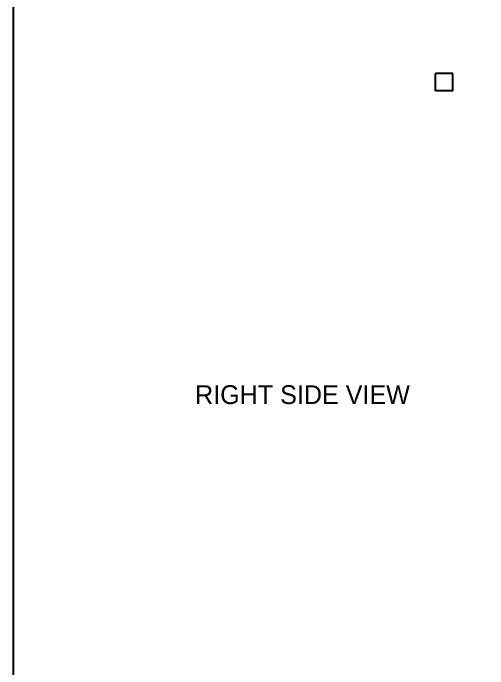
# Model space of a CAD drawing. Header units: millimetres. Extents: x -1253 to 582, y -1010 to 595.
# Drawn here: x -1253.4 to -923.2, y -207.9 to 248 of the extents above; entities that cross this region are included whole.
import ezdxf

# ---------------------------------------------------------------- set-up
doc = ezdxf.new("R2010")
doc.units = ezdxf.units.MM
for name, color, linetype in [('BORDER', 7, 'Continuous'), ('HIDDEN', 8, 'Continuous'), ('TEXT', 5, 'Continuous'), ('VISIBLE', 7, 'Continuous')]:
    doc.layers.add(name, color=color, linetype=linetype)

msp = doc.modelspace()

# ---------------------------------------------------------------- linework, layer by layer
at = {"layer": 'BORDER'}
msp.add_lwpolyline([(-1253.38, -1010.47), (581.55, -1010.47), (581.55, 594.76), (-1253.38, 594.76)], close=True, dxfattribs=at)
at = {"layer": 'HIDDEN'}
for points in [[(-947.52, 206), (-959.52, 206)], [(-959.52, 194), (-959.52, 206)], [(-947.52, 194), (-947.52, 206)], [(-947.52, 194), (-959.52, 194)]]:
    msp.add_lwpolyline(points, dxfattribs=at)
at = {"layer": 'VISIBLE'}
for points in [[(-947.52, 206), (-959.52, 206)], [(-959.52, 194), (-959.52, 206)], [(-947.52, 194), (-947.52, 206)], [(-947.52, 194), (-959.52, 194)]]:
    msp.add_lwpolyline(points, dxfattribs=at)

# ---------------------------------------------------------------- texts
at = {"layer": 'TEXT'}
msp.add_text('RIGHT SIDE VIEW', height=13.0577, dxfattribs=at).set_placement((-1126.83, -23.73))

doc.saveas('drawing.dxf')
